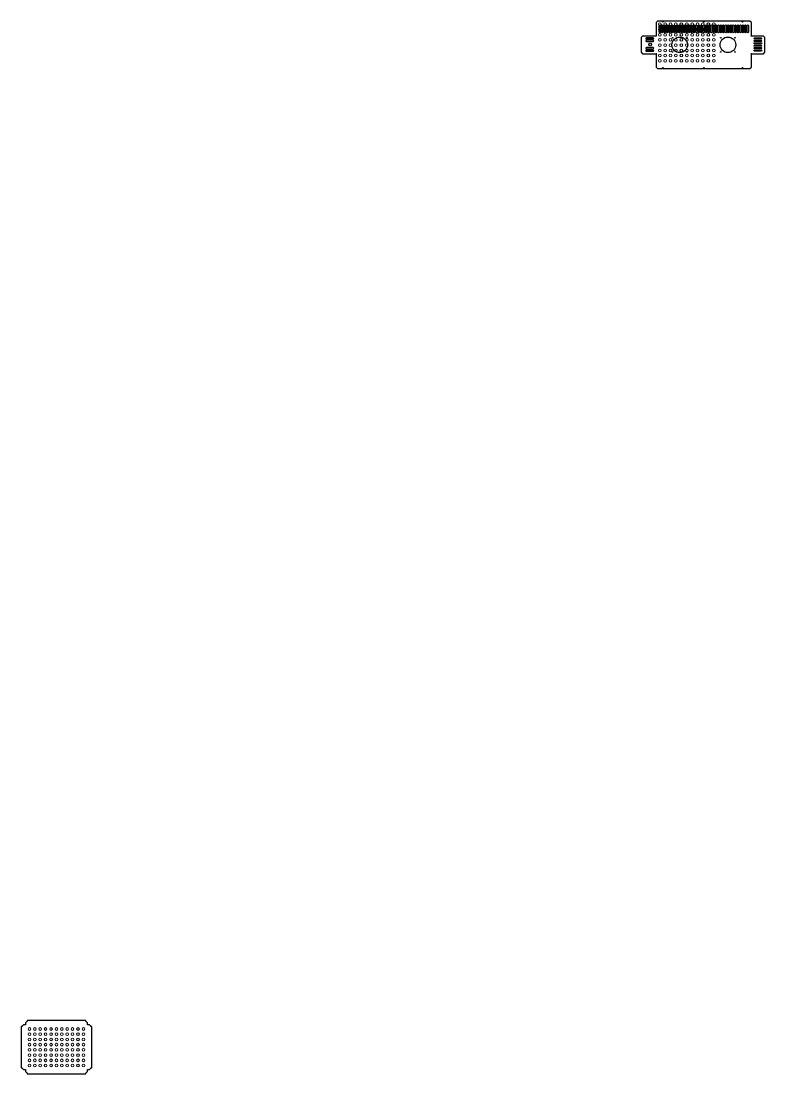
# Model space of a CAD drawing. Extents: x -723 to 4751, y -296 to 7449.
import ezdxf

# ---------------------------------------------------------------- set-up
doc = ezdxf.new("R2010")
doc.units = 0
doc.layers.add('02___PRT_ALL_AXES', color=7, linetype='Continuous')
doc.layers.add('dim', color=3, linetype='Continuous', lineweight=9)

# ---------------------------------------------------------------- blocks, each defined once
blk = doc.blocks.new('*U8')
blk.add_circle((0, 0), 10)
blk = doc.blocks.new('*U9')
at = {"layer": 'dim', "color": 0, "linetype": 'ByBlock', "lineweight": -2, "transparency": 16777216}
for p in [(0, 268.8), (0, 230.4), (39.7, 268.8), (39.7, 230.4), (79.4, 268.8), (79.4, 230.4), (119.1, 268.8), (119.1, 230.4), (158.8, 268.8), (158.8, 230.4), (198.5, 268.8), (198.5, 230.4), (238.2, 268.8), (238.2, 230.4), (277.9, 268.8), (277.9, 230.4), (317.6, 268.8), (317.6, 230.4), (357.3, 268.8), (357.3, 230.4), (397, 268.8), (397, 230.4), (0, 192), (0, 153.6), (39.7, 192), (39.7, 153.6), (79.4, 192), (79.4, 153.6), (119.1, 192), (119.1, 153.6), (158.8, 192), (158.8, 153.6), (198.5, 192), (198.5, 153.6), (238.2, 192), (238.2, 153.6), (277.9, 192), (277.9, 153.6), (317.6, 192), (317.6, 153.6), (357.3, 192), (357.3, 153.6), (397, 192), (397, 153.6), (0, 115.2), (0, 76.8), (39.7, 115.2), (39.7, 76.8), (79.4, 115.2), (79.4, 76.8), (119.1, 115.2), (119.1, 76.8), (158.8, 115.2), (158.8, 76.8), (198.5, 115.2), (198.5, 76.8), (238.2, 115.2), (238.2, 76.8), (277.9, 115.2), (277.9, 76.8), (317.6, 115.2), (317.6, 76.8), (357.3, 115.2), (357.3, 76.8), (397, 115.2), (397, 76.8), (0, 38.4), (0, 0), (39.7, 38.4), (39.7, 0), (79.4, 38.4), (79.4, 0), (119.1, 38.4), (119.1, 0), (158.8, 38.4), (158.8, 0), (198.5, 38.4), (198.5, 0), (238.2, 38.4), (238.2, 0), (277.9, 38.4), (277.9, 0), (317.6, 38.4), (317.6, 0), (357.3, 38.4), (357.3, 0), (397, 38.4), (397, 0)]:
    blk.add_blockref('*U8', p, dxfattribs=at)
blk = doc.blocks.new('30B6E8213E241947B43550FE57B7C9FFF3E6F7E9')
at = {"color": 7, "linetype": 'Continuous'}
blk.add_lwpolyline([(-234.6, 67.1), (-234.6, 80.1), (-235.4, 80.6), (-244.6, 89.8), (-246.6, 89.8), (-246.6, 97.9), (-679.6, 97.9), (-679.6, 89.8), (-681.6, 89.8), (-690.8, 80.6), (-691.6, 80.1), (-691.6, 67.1, -2.414214), (-692.6, 66.1), (-705.6, 66.1), (-706.1, 65.3), (-715.3, 56.1), (-715.3, 54.1), (-723.4, 54.1), (-723.4, -251.9), (-715.3, -251.9), (-715.3, -253.9), (-706.1, -263.1), (-705.6, -263.9), (-692.6, -263.9, -2.414214), (-691.6, -264.9), (-691.6, -277.9), (-690.8, -278.4), (-681.6, -287.6), (-679.6, -287.6), (-679.6, -295.7), (-246.6, -295.7), (-246.6, -287.6), (-244.6, -287.6), (-235.4, -278.4), (-234.6, -277.9), (-234.6, -264.9, -2.414214), (-233.6, -263.9), (-220.6, -263.9), (-220.1, -263.1), (-210.9, -253.9), (-210.9, -251.9), (-202.8, -251.9), (-202.8, 54.1), (-210.9, 54.1), (-210.9, 56.1), (-220.1, 65.3), (-220.6, 66.1), (-233.6, 66.1, -2.414214)], format="xyb", close=True, dxfattribs=at)
at = {"layer": 'dim'}
blk.add_blockref('*U9', (-661.6, -233.9), dxfattribs=at)
blk = doc.blocks.new('*U10')
blk.add_lwpolyline([(-4, 25), (-4, -25, 1), (4, -25), (4, 25, 1)], format="xyb", close=True)
blk = doc.blocks.new('*U11')
at = {"color": 0, "linetype": 'ByBlock', "lineweight": -2, "transparency": 16777216}
for p in [(0, 0), (18, 0), (36, 0), (54, 0), (72, 0), (90, 0), (108, 0), (126, 0), (144, 0), (162, 0), (180, 0), (198, 0), (216, 0), (234, 0), (252, 0), (270, 0), (288, 0), (306, 0), (324, 0), (342, 0), (360, 0), (378, 0), (396, 0), (414, 0), (432, 0), (450, 0), (468, 0), (486, 0), (504, 0), (522, 0), (540, 0), (558, 0), (576, 0), (594, 0), (612, 0), (630, 0), (648, 0)]:
    blk.add_blockref('*U10', p, dxfattribs=at)
blk = doc.blocks.new('*U14')
blk.add_lwpolyline([(-25, -4), (25, -4, 1), (25, 4), (-25, 4, 1)], format="xyb", close=True)
blk = doc.blocks.new('*U15')
at = {"color": 0, "linetype": 'ByBlock', "lineweight": -2, "transparency": 16777216}
for p in [(0, 90), (0, 72), (0, 54), (0, 36), (0, 18), (0, 0)]:
    blk.add_blockref('*U14', p, dxfattribs=at)
blk = doc.blocks.new('F1D24F86519E104E83DED4F0E144BEE9073FB65C')
for points in [[(3850.8, 2338.6), (3840.8, 2328.6), (3840.8, 2218.6), (3850.8, 2208.6), (3950.1, 2208.6, -2.414214), (3950.8, 2207.8), (3950.8, 2108.6), (3960.8, 2098.6), (4640.8, 2098.6), (4650.8, 2108.6), (4650.8, 2207.8, -2.414214), (4651.6, 2208.6), (4740.8, 2208.6), (4750.8, 2218.6), (4750.8, 2328.6), (4740.8, 2338.6), (4651.6, 2338.6, -2.414214), (4650.8, 2339.3), (4650.8, 2438.6), (4640.8, 2448.6), (3960.8, 2448.6), (3950.8, 2438.6), (3950.8, 2339.3, -2.414214), (3950.1, 2338.6)], [(3878.2, 2317.1), (3928.2, 2317.1, 1), (3928.2, 2325.1), (3878.2, 2325.1, 1)], [(3878.2, 2299.1), (3928.2, 2299.1, 1), (3928.2, 2307.1), (3878.2, 2307.1, 1)], [(3878.2, 2245.1), (3928.2, 2245.1, 1), (3928.2, 2253.1), (3878.2, 2253.1, 1)], [(3878.2, 2227.1), (3928.2, 2227.1, 1), (3928.2, 2235.1), (3878.2, 2235.1, 1)]]:
    blk.add_lwpolyline(points, format="xyb", close=True)
for centre, radius in [((3999.9, 2443.6), 2.5), ((4300.8, 2443.6), 2.5), ((4585.7, 2443.6), 2.5), ((3905.5, 2276.3), 10), ((3999.9, 2103.6), 2.5), ((4300.8, 2103.6), 2.5), ((4585.7, 2103.6), 2.5)]:
    blk.add_circle(centre, radius)
at = {"layer": '02___PRT_ALL_AXES', "color": 7, "linetype": 'Continuous'}
for centre, radius in [((4123.6, 2273.6), 57.5), ((4071.1, 2326.1), 2.5), ((4176.1, 2326.1), 2.5), ((4478.1, 2273.6), 57.5), ((4425.6, 2326.1), 2.5), ((4530.6, 2326.1), 2.5), ((4071.1, 2221.1), 2.5), ((4176.1, 2221.1), 2.5), ((4425.6, 2221.1), 2.5), ((4530.6, 2221.1), 2.5)]:
    blk.add_circle(centre, radius, dxfattribs=at)
blk.add_blockref('*U9', (3976.8, 2156))
at = {"xscale": -1, "rotation": 180}
blk.add_blockref('*U11', (3976.8, 2391.2), dxfattribs=at)
at = {"xscale": -1}
blk.add_blockref('*U15', (4698.5, 2231.1), dxfattribs=at)

msp = doc.modelspace()

# ---------------------------------------------------------------- block references
for name, p in [('F1D24F86519E104E83DED4F0E144BEE9073FB65C', (0, 5000)), ('30B6E8213E241947B43550FE57B7C9FFF3E6F7E9', (0, 0))]:
    msp.add_blockref(name, p)

doc.saveas('drawing.dxf')
